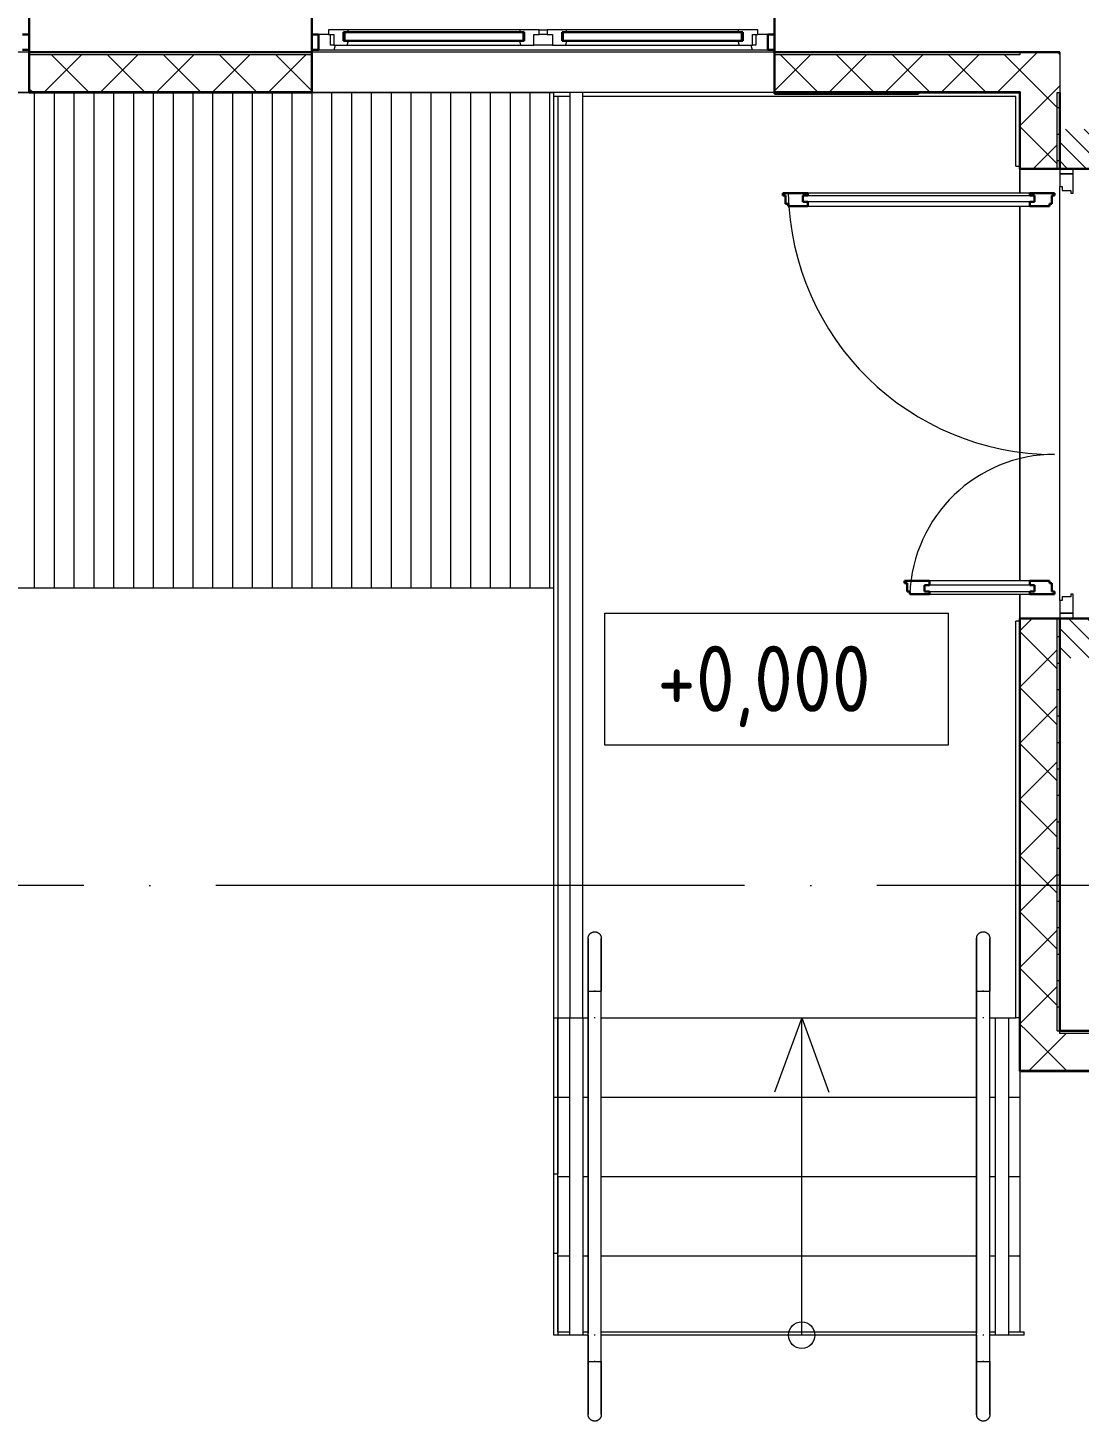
# Model space of a CAD drawing. Header units: millimetres. Extents: x -88595 to 880822, y -1054509 to -148035.
# Drawn here: x 172759 to 176736, y -252977 to -247709 of the extents above; entities that cross this region are included whole.
import ezdxf

# ---------------------------------------------------------------- set-up
doc = ezdxf.new("R2010")
doc.units = ezdxf.units.MM
doc.linetypes.add('ADSK_Линия сетки', pattern=[25, 20, -2.5, 0, -2.5])
doc.linetypes.add('ADSK_Штриховая_ш2 п1_5', pattern=[4.5, 3, -1.5])
for name, color, linetype, lineweight in [('_ Окна', 7, 'Continuous', 30), ('Аннотация', 7, 'Continuous', 20), ('Двери', 7, 'Continuous', 9), ('Крыша', 7, 'Continuous', 9), ('Крыша штриховка', 7, 'Continuous', 9), ('Лестницы', 7, 'Continuous', 9), ('Оборудование', 7, 'Continuous', 18), ('Ограждение', 7, 'Continuous', 9), ('Окна', 7, 'Continuous', 9), ('Оси', 7, 'Continuous', 9), ('Отметки', 7, 'Continuous', 9), ('Стены внутренние', 7, 'Continuous', 18), ('Стены наружные', 7, 'Continuous', 18), ('Стены штриховка', 7, 'Continuous', 9), ('Узлы', 7, 'Continuous', 18)]:
    doc.layers.add(name, color=color, linetype=linetype, lineweight=lineweight)
doc.layers.add('Двери открывание', color=7, linetype='Continuous', lineweight=9, true_color=0xc0c0c0)
doc.styles.add('GOST Common_3', font='GOST_Common.ttf', dxfattribs={"width": 0.9, "height": 2.5})

# ---------------------------------------------------------------- blocks, each defined once
blk = doc.blocks.new('1 этаж')
at = {"layer": 'Двери', "lineweight": 18, "true_color": 0xff0000}
h = blk.add_hatch(dxfattribs=at)
h.set_pattern_fill('FP_2', color=1, angle=90, style=0, pattern_type=2)
h.set_pattern_definition([(135, (213067.71, 679097.605), (-35.3553, -35.3553), [])])
h.paths.add_polyline_path([(213342.7, 678222.6), (213342.7, 678372.6), (212792.7, 678372.6), (212792.7, 678222.6), (212853.9, 678222.6)])
h.paths.add_polyline_path([(213342.7, 680072.6), (213342.7, 680222.6), (212792.7, 680222.6), (212792.7, 680072.6), (212853.9, 680072.6)])
at = {"layer": '_ Окна'}
for p, q in [((208892.7, 680580.6), (208867.7, 680580.6)), ((209987.7, 680580.6), (209962.7, 680580.6)), ((209987.7, 680522.6), (209987.7, 680580.6)), ((210085.7, 680588.6), (210082.7, 680588.6)), ((210082.7, 680588.6), (210082.7, 680556.6)), ((210762.7, 680588.6), (210085.7, 680588.6)), ((210085.7, 680588.6), (210085.7, 680556.6)), ((210085.7, 680556.6), (210085.7, 680588.6)), ((210762.7, 680556.6), (210762.7, 680588.6)), ((210762.7, 680588.6), (210762.7, 680556.6)), ((210765.7, 680588.6), (210762.7, 680588.6)), ((210765.7, 680556.6), (210765.7, 680588.6)), ((210912.7, 680588.6), (210909.7, 680588.6)), ((210909.7, 680588.6), (210909.7, 680556.6)), ((211589.7, 680588.6), (210912.7, 680588.6)), ((210912.7, 680588.6), (210912.7, 680556.6)), ((210912.7, 680556.6), (210912.7, 680588.6)), ((211589.7, 680556.6), (211589.7, 680588.6)), ((211589.7, 680588.6), (211589.7, 680556.6)), ((211592.7, 680588.6), (211589.7, 680588.6)), ((211592.7, 680556.6), (211592.7, 680588.6)), ((211712.7, 680580.6), (211687.7, 680580.6)), ((211687.7, 680580.6), (211687.7, 680522.6)), ((208867.7, 680522.6), (208892.7, 680522.6)), ((209962.7, 680522.6), (209987.7, 680522.6)), ((210082.7, 680556.6), (210085.7, 680556.6)), ((210085.7, 680556.6), (210762.7, 680556.6)), ((210762.7, 680556.6), (210765.7, 680556.6)), ((210909.7, 680556.6), (210912.7, 680556.6)), ((210912.7, 680556.6), (211589.7, 680556.6)), ((211589.7, 680556.6), (211592.7, 680556.6)), ((211687.7, 680522.6), (211712.7, 680522.6))]:
    blk.add_line(p, q, dxfattribs=at)
at = {"layer": '_ Окна', "lineweight": 18}
for p, q in [((210025.7, 680580.6), (209987.7, 680580.6)), ((209987.7, 680580.6), (209987.7, 680522.6)), ((210081.7, 680597.6), (210025.7, 680597.6)), ((210025.7, 680597.6), (210025.7, 680580.6)), ((210025.7, 680580.6), (210045.7, 680580.6)), ((210033.7, 680539.6), (210033.7, 680580.6)), ((210045.7, 680580.6), (210045.7, 680539.6)), ((210082.7, 680596.6), (210081.7, 680597.6)), ((210083.7, 680597.6), (210082.7, 680596.6)), ((210082.7, 680556.6), (210082.7, 680588.6)), ((210082.7, 680588.6), (210100.7, 680588.6)), ((210098.3, 680597.6), (210083.7, 680597.6)), ((210100.7, 680588.6), (210098.3, 680597.6)), ((210750.1, 680597.6), (210747.7, 680588.6)), ((210747.7, 680588.6), (210765.7, 680588.6)), ((210764.7, 680597.6), (210750.1, 680597.6)), ((210765.7, 680596.6), (210764.7, 680597.6)), ((210766.7, 680597.6), (210765.7, 680596.6)), ((210765.7, 680588.6), (210765.7, 680556.6)), ((210822.7, 680597.6), (210766.7, 680597.6)), ((210802.7, 680539.6), (210802.7, 680580.6)), ((210802.7, 680580.6), (210822.7, 680580.6)), ((210822.7, 680580.6), (210822.7, 680597.6)), ((210908.7, 680597.6), (210852.7, 680597.6)), ((210852.7, 680597.6), (210852.7, 680580.6)), ((210852.7, 680580.6), (210872.7, 680580.6)), ((210872.7, 680580.6), (210872.7, 680539.6)), ((210909.7, 680596.6), (210908.7, 680597.6)), ((210910.7, 680597.6), (210909.7, 680596.6)), ((210909.7, 680556.6), (210909.7, 680588.6)), ((210909.7, 680588.6), (210927.7, 680588.6)), ((210925.3, 680597.6), (210910.7, 680597.6)), ((210927.7, 680588.6), (210925.3, 680597.6)), ((211577.1, 680597.6), (211574.7, 680588.6)), ((211574.7, 680588.6), (211592.7, 680588.6)), ((211591.7, 680597.6), (211577.1, 680597.6)), ((211592.7, 680596.6), (211591.7, 680597.6)), ((211593.7, 680597.6), (211592.7, 680596.6)), ((211592.7, 680588.6), (211592.7, 680556.6)), ((211649.7, 680597.6), (211593.7, 680597.6)), ((211629.7, 680539.6), (211629.7, 680580.6)), ((211629.7, 680580.6), (211649.7, 680580.6)), ((211641.7, 680580.6), (211641.7, 680539.6)), ((211649.7, 680580.6), (211649.7, 680597.6)), ((211687.7, 680580.6), (211649.7, 680580.6)), ((211687.7, 680522.6), (211687.7, 680580.6)), ((209987.7, 680522.6), (210047.2, 680522.6)), ((210045.7, 680539.6), (210033.7, 680539.6)), ((210045.7, 680539.6), (210096.2, 680539.6)), ((210047.2, 680522.6), (210051.7, 680539.6)), ((210100.7, 680556.6), (210082.7, 680556.6)), ((210096.2, 680539.6), (210100.7, 680556.6)), ((210765.7, 680556.6), (210747.7, 680556.6)), ((210747.7, 680556.6), (210752.3, 680539.6)), ((210752.3, 680539.6), (210802.7, 680539.6)), ((210872.7, 680539.6), (210923.2, 680539.6)), ((210927.7, 680556.6), (210909.7, 680556.6)), ((210923.2, 680539.6), (210927.7, 680556.6)), ((211592.7, 680556.6), (211574.7, 680556.6)), ((211574.7, 680556.6), (211579.3, 680539.6)), ((211579.3, 680539.6), (211629.7, 680539.6)), ((211623.7, 680539.6), (211628.3, 680522.6)), ((211628.3, 680522.6), (211687.7, 680522.6)), ((211641.7, 680539.6), (211629.7, 680539.6))]:
    blk.add_line(p, q, dxfattribs=at)
at = {"layer": 'Аннотация', "lineweight": 20}
for p, q in [((211070.4, 677892.6), (211070.4, 678392.6)), ((211070.4, 678392.6), (212370.4, 678392.6)), ((212370.4, 678392.6), (212370.4, 677892.6)), ((212370.4, 677892.6), (211070.4, 677892.6)), ((211815.7, 676862.6), (211713.1, 676580.7)), ((211815.7, 676862.6), (211918.3, 676580.7))]:
    blk.add_line(p, q, dxfattribs=at)
blk.add_circle((211815.7, 675662.6), 50, dxfattribs=at)
at = {"layer": 'Двери', "linetype": 'ADSK_Штриховая_ш2 п1_5'}
for p, q in [((212792.7, 680222.6), (212792.7, 680072.6)), ((212792.7, 680072.6), (213342.7, 680072.6)), ((213342.7, 678372.6), (212792.7, 678372.6)), ((212792.7, 678372.6), (212792.7, 678222.6))]:
    blk.add_line(p, q, dxfattribs=at)
at = {"layer": 'Двери'}
for p, q in [((212842.7, 680072.6), (212792.7, 680072.6)), ((212792.7, 680072.6), (212792.7, 680052.6)), ((212792.7, 680052.6), (212842.7, 680052.6)), ((212842.7, 680052.6), (212792.7, 680052.6)), ((212792.7, 680052.6), (212792.7, 680005.6)), ((212842.7, 680052.6), (212842.7, 680072.6)), ((212842.7, 679980.6), (212842.7, 680052.6)), ((212792.7, 680005.6), (212801.7, 680005.6)), ((212801.7, 680005.6), (212801.7, 679990.6)), ((212801.7, 679990.6), (212833.7, 679990.6)), ((212833.7, 679990.6), (212833.7, 679980.6)), ((211820.7, 679971.6), (212696.7, 679971.6)), ((211820.7, 679947.6), (211820.7, 679971.6)), ((212696.7, 679947.6), (211820.7, 679947.6)), ((212678.7, 679980.6), (211838.7, 679980.6)), ((211838.7, 679930.6), (212678.7, 679930.6)), ((212696.7, 679971.6), (212696.7, 679947.6)), ((212833.7, 679980.6), (212842.7, 679980.6)), ((212678.7, 678514.6), (212298.7, 678514.6)), ((212696.7, 678497.6), (212280.7, 678497.6)), ((212280.7, 678497.6), (212280.7, 678473.6)), ((212280.7, 678473.6), (212696.7, 678473.6)), ((212298.7, 678464.6), (212678.7, 678464.6)), ((212696.7, 678473.6), (212696.7, 678497.6)), ((212833.7, 678454.6), (212801.7, 678454.6)), ((212801.7, 678454.6), (212801.7, 678439.6)), ((212842.7, 678464.6), (212833.7, 678464.6)), ((212833.7, 678464.6), (212833.7, 678454.6)), ((212842.7, 678392.6), (212842.7, 678464.6)), ((212792.7, 678439.6), (212792.7, 678392.6)), ((212801.7, 678439.6), (212792.7, 678439.6)), ((212842.7, 678392.6), (212792.7, 678392.6)), ((212792.7, 678392.6), (212792.7, 678372.6)), ((212792.7, 678392.6), (212842.7, 678392.6)), ((212792.7, 678372.6), (212842.7, 678372.6)), ((212842.7, 678372.6), (212842.7, 678392.6))]:
    blk.add_line(p, q, dxfattribs=at)
at = {"layer": 'Двери', "lineweight": 30}
for p, q in [((211838.7, 679980.6), (211744.7, 679980.6)), ((211744.7, 679980.6), (211744.7, 679971.6)), ((211744.7, 679971.6), (211754.7, 679971.6)), ((211754.7, 679971.6), (211754.7, 679939.6)), ((211754.7, 679939.6), (211764.7, 679939.6)), ((211764.7, 679939.6), (211764.7, 679930.6)), ((211764.7, 679930.6), (211838.7, 679930.6)), ((211820.7, 679971.6), (211838.7, 679971.6)), ((211820.7, 679947.6), (211820.7, 679971.6)), ((211838.7, 679947.6), (211820.7, 679947.6)), ((211838.7, 679971.6), (211838.7, 679980.6)), ((211838.7, 679930.6), (211838.7, 679947.6)), ((212772.7, 679980.6), (212678.7, 679980.6)), ((212678.7, 679971.6), (212678.7, 679980.6)), ((212696.7, 679971.6), (212678.7, 679971.6)), ((212678.7, 679947.6), (212696.7, 679947.6)), ((212678.7, 679930.6), (212678.7, 679947.6)), ((212678.7, 679930.6), (212752.7, 679930.6)), ((212696.7, 679947.6), (212696.7, 679971.6)), ((212752.7, 679930.6), (212752.7, 679939.6)), ((212752.7, 679939.6), (212762.7, 679939.6)), ((212762.7, 679939.6), (212762.7, 679971.6)), ((212762.7, 679971.6), (212772.7, 679971.6)), ((212772.7, 679971.6), (212772.7, 679980.6)), ((212298.7, 678514.6), (212204.7, 678514.6)), ((212204.7, 678514.6), (212204.7, 678505.6)), ((212298.7, 678514.6), (212298.7, 678497.6)), ((212752.7, 678514.6), (212678.7, 678514.6)), ((212678.7, 678514.6), (212678.7, 678497.6)), ((212752.7, 678505.6), (212752.7, 678514.6)), ((212204.7, 678505.6), (212214.7, 678505.6)), ((212214.7, 678505.6), (212214.7, 678473.6)), ((212214.7, 678473.6), (212224.7, 678473.6)), ((212224.7, 678473.6), (212224.7, 678464.6)), ((212224.7, 678464.6), (212298.7, 678464.6)), ((212298.7, 678497.6), (212280.7, 678497.6)), ((212280.7, 678497.6), (212280.7, 678473.6)), ((212280.7, 678473.6), (212298.7, 678473.6)), ((212298.7, 678473.6), (212298.7, 678464.6)), ((212678.7, 678497.6), (212696.7, 678497.6)), ((212678.7, 678473.6), (212678.7, 678464.6)), ((212696.7, 678473.6), (212678.7, 678473.6)), ((212678.7, 678464.6), (212772.7, 678464.6)), ((212696.7, 678497.6), (212696.7, 678473.6)), ((212762.7, 678505.6), (212752.7, 678505.6)), ((212762.7, 678473.6), (212762.7, 678505.6)), ((212772.7, 678473.6), (212762.7, 678473.6)), ((212772.7, 678464.6), (212772.7, 678473.6))]:
    blk.add_line(p, q, dxfattribs=at)
at = {"layer": 'Двери открывание'}
for centre, radius, start, end in [((212772.7, 680000.6), 1008, 181.1369, 270), ((212772.7, 678444.6), 548, 90, 177.9084)]:
    blk.add_arc(centre, radius, start, end, dxfattribs=at)
at = {"layer": 'Крыша'}
for p, q in [((207077.7, 680358.2), (210877.7, 680360.6)), ((210877.7, 678487.6), (210877.7, 680360.6)), ((207077.7, 678487.6), (210877.7, 678487.6))]:
    blk.add_line(p, q, dxfattribs=at)
at = {"layer": 'Крыша штриховка', "linetype": 'Continuous'}
for p, q in [((208913.5, 678487.6), (208913.5, 680359.3)), ((208988.5, 678487.6), (208988.5, 680359.4)), ((209063.5, 678487.6), (209063.5, 680359.4)), ((209138.5, 678487.6), (209138.5, 680359.5)), ((209213.5, 678487.6), (209213.5, 680359.5)), ((209288.5, 678487.6), (209288.5, 680359.6)), ((209363.5, 678487.6), (209363.5, 680359.6)), ((209438.5, 678487.6), (209438.5, 680359.7)), ((209513.5, 678487.6), (209513.5, 680359.7)), ((209588.5, 678487.6), (209588.5, 680359.8)), ((209663.5, 678487.6), (209663.5, 680359.8)), ((209738.5, 678487.6), (209738.5, 680359.8)), ((209813.5, 678487.6), (209813.5, 680359.9)), ((209888.5, 678487.6), (209888.5, 680359.9)), ((209963.5, 678487.6), (209963.5, 680360)), ((210038.5, 678487.6), (210038.5, 680360)), ((210113.5, 678487.6), (210113.5, 680360.1)), ((210188.5, 678487.6), (210188.5, 680360.1)), ((210263.5, 678487.6), (210263.5, 680360.2)), ((210338.5, 678487.6), (210338.5, 680360.2)), ((210413.5, 678487.6), (210413.5, 680360.3)), ((210488.5, 678487.6), (210488.5, 680360.3)), ((210563.5, 678487.6), (210563.5, 680360.4)), ((210638.5, 678487.6), (210638.5, 680360.4)), ((210713.5, 678487.6), (210713.5, 680360.5)), ((210788.5, 678487.6), (210788.5, 680360.5)), ((210863.5, 678487.6), (210863.5, 680360.6))]:
    blk.add_line(p, q, dxfattribs=at)
at = {"layer": 'Лестницы'}
for p, q in [((210892.7, 680345.6), (210892.7, 676862.6)), ((212642.7, 679980.6), (212642.7, 680072.6)), ((212642.7, 678514.6), (212642.7, 679930.6)), ((212642.7, 678372.6), (212642.7, 678464.6)), ((210892.7, 676862.6), (210937.7, 676862.6)), ((210892.7, 676562.6), (210892.7, 676862.6)), ((210892.7, 676862.6), (210937.7, 676862.6)), ((210988.2, 676862.6), (211007.7, 676862.6)), ((210988.2, 676862.6), (211007.7, 676862.6)), ((211057.7, 676862.6), (212477.7, 676862.6)), ((211057.7, 676862.6), (212477.7, 676862.6)), ((212527.7, 676862.6), (212547.7, 676862.6)), ((212527.7, 676862.6), (212547.7, 676862.6)), ((212597.7, 676862.6), (212625.7, 676862.6)), ((212597.7, 676862.6), (212625.7, 676862.6)), ((212642.7, 676562.6), (212642.7, 676660.6)), ((210892.7, 676262.6), (210892.7, 676562.6)), ((210892.7, 676562.6), (210937.7, 676562.6)), ((210892.7, 676562.6), (210937.7, 676562.6)), ((210987.7, 676562.6), (211007.7, 676562.6)), ((210987.7, 676562.6), (211007.7, 676562.6)), ((211057.7, 676562.6), (212477.7, 676562.6)), ((211057.7, 676562.6), (212477.7, 676562.6)), ((212527.7, 676562.6), (212547.7, 676562.6)), ((212527.7, 676562.6), (212547.7, 676562.6)), ((212597.7, 676562.6), (212642.7, 676562.6)), ((212597.7, 676562.6), (212642.7, 676562.6)), ((212642.7, 676262.6), (212642.7, 676562.6)), ((210892.7, 675962.6), (210892.7, 676262.6)), ((210892.7, 676262.6), (210937.7, 676262.6)), ((210892.7, 676262.6), (210937.7, 676262.6)), ((210987.7, 676262.6), (211007.7, 676262.6)), ((210987.7, 676262.6), (211007.7, 676262.6)), ((211057.7, 676262.6), (212477.7, 676262.6)), ((211057.7, 676262.6), (212477.7, 676262.6)), ((212527.7, 676262.6), (212547.7, 676262.6)), ((212527.7, 676262.6), (212547.7, 676262.6)), ((212597.7, 676262.6), (212642.7, 676262.6)), ((212597.7, 676262.6), (212642.7, 676262.6)), ((212642.7, 675962.6), (212642.7, 676262.6)), ((210892.7, 675675.6), (210892.7, 675962.6)), ((210892.7, 675962.6), (210937.7, 675962.6)), ((210892.7, 675962.6), (210937.7, 675962.6)), ((210987.7, 675962.6), (211007.7, 675962.6)), ((210987.7, 675962.6), (211007.7, 675962.6)), ((211057.7, 675962.6), (212477.7, 675962.6)), ((211057.7, 675962.6), (212477.7, 675962.6)), ((212527.7, 675962.6), (212547.7, 675962.6)), ((212527.7, 675962.6), (212547.7, 675962.6)), ((212597.7, 675962.6), (212642.7, 675962.6)), ((212597.7, 675962.6), (212642.7, 675962.6)), ((212642.7, 675675.6), (212642.7, 675962.6))]:
    blk.add_line(p, q, dxfattribs=at)
at = {"layer": 'Ограждение'}
for p, q in [((210938.2, 680360.6), (210938.2, 676862.6)), ((210988.2, 680360.6), (210938.2, 680360.6)), ((210988.2, 676862.6), (210988.2, 680360.6)), ((211007.7, 676962.6), (211007.7, 676868.5)), ((211007.7, 676962.6), (211057.7, 676962.6)), ((211007.7, 676862.6), (211007.7, 676962.6)), ((211035, 676962.6), (211030.4, 676962.6)), ((211030.4, 676962.6), (211032.7, 676962.6)), ((211032.7, 676962.6), (211035, 676962.6)), ((211057.7, 676868.5), (211057.7, 676962.6)), ((211057.7, 676862.6), (211057.7, 676962.6)), ((212477.7, 676962.6), (212477.7, 676868.5)), ((212477.7, 676962.6), (212527.7, 676962.6)), ((212477.7, 676862.6), (212477.7, 676962.6)), ((212505, 676962.6), (212500.4, 676962.6)), ((212500.4, 676962.6), (212502.7, 676962.6)), ((212502.7, 676962.6), (212505, 676962.6)), ((212527.7, 676868.5), (212527.7, 676962.6)), ((212527.7, 676862.6), (212527.7, 676962.6)), ((210937.7, 676862.6), (210987.7, 676862.6)), ((210937.7, 676862.6), (210937.7, 675662.6)), ((210960.9, 676862.6), (210965.5, 676862.6)), ((210987.4, 676862.6), (210988.2, 676862.6)), ((210987.7, 676862.6), (210987.7, 675662.6)), ((211007.7, 676868.5), (211007.7, 675668.5)), ((211007.7, 675662.6), (211007.7, 676862.6)), ((211057.7, 675668.5), (211057.7, 676868.5)), ((211057.7, 675662.6), (211057.7, 676862.6)), ((212477.7, 676868.5), (212477.7, 675668.5)), ((212477.7, 675662.6), (212477.7, 676862.6)), ((212527.7, 675668.5), (212527.7, 676868.5)), ((212527.7, 675662.6), (212527.7, 676862.6)), ((212547.7, 676862.6), (212597.7, 676862.6)), ((212547.7, 676862.6), (212547.7, 675662.6)), ((212597.7, 676862.6), (212597.7, 675662.6)), ((210987.7, 675662.6), (210937.7, 675662.6)), ((211007.7, 675663.2), (211007.7, 675562.6)), ((211007.7, 675562.6), (211007.7, 675662.6)), ((211057.7, 675562.6), (211057.7, 675663.2)), ((211057.7, 675562.6), (211057.7, 675662.6)), ((212477.7, 675663.2), (212477.7, 675562.6)), ((212477.7, 675562.6), (212477.7, 675662.6)), ((212527.7, 675562.6), (212527.7, 675663.2)), ((212527.7, 675562.6), (212527.7, 675662.6)), ((212597.7, 675662.6), (212547.7, 675662.6)), ((211007.7, 675562.6), (211057.7, 675562.6)), ((211030.4, 675562.6), (211035, 675562.6)), ((211032.7, 675562.6), (211030.4, 675562.6)), ((211035, 675562.6), (211032.7, 675562.6)), ((212477.7, 675562.6), (212527.7, 675562.6)), ((212500.4, 675562.6), (212505, 675562.6)), ((212502.7, 675562.6), (212500.4, 675562.6)), ((212505, 675562.6), (212502.7, 675562.6))]:
    blk.add_line(p, q, dxfattribs=at)
at = {"layer": 'Ограждение', "flags": 128}
for points in [[(211007.7, 677162.6), (211007.7, 677163.6), (211007.8, 677164.6), (211007.9, 677165.6), (211008, 677166.6), (211008.2, 677167.6), (211008.4, 677168.5), (211008.7, 677169.5), (211009, 677170.5), (211009.3, 677171.4), (211009.7, 677172.3), (211010.1, 677173.3), (211010.5, 677174.1), (211011, 677175), (211011.5, 677175.9), (211012.1, 677176.7), (211012.7, 677177.5), (211013.3, 677178.3), (211013.9, 677179.1), (211014.6, 677179.8), (211015.3, 677180.5), (211016, 677181.2), (211016.8, 677181.9), (211017.6, 677182.5), (211018.4, 677183.1), (211019.2, 677183.6), (211020.1, 677184.2), (211020.9, 677184.7), (211021.8, 677185.1), (211022.7, 677185.5), (211023.7, 677185.9), (211024.6, 677186.2), (211025.5, 677186.6), (211026.5, 677186.8), (211027.5, 677187.1), (211028.5, 677187.2), (211029.5, 677187.4), (211030.4, 677187.5), (211031.4, 677187.6), (211032.4, 677187.6), (211032.7, 677187.6)], [(211007.7, 676962.6), (211007.7, 676970.6), (211007.7, 676978.6), (211007.7, 676986.5), (211007.7, 676994.5), (211007.7, 677002.3), (211007.7, 677010.1), (211007.7, 677017.9), (211007.7, 677025.5), (211007.7, 677033.1), (211007.7, 677040.5), (211007.7, 677047.8), (211007.7, 677055), (211007.7, 677062), (211007.7, 677068.8), (211007.7, 677075.5), (211007.7, 677082), (211007.7, 677088.4), (211007.7, 677094.5), (211007.7, 677100.4), (211007.7, 677106.1), (211007.7, 677111.5), (211007.7, 677116.8), (211007.7, 677121.7), (211007.7, 677126.4), (211007.7, 677130.9), (211007.7, 677135.1), (211007.7, 677139), (211007.7, 677142.6), (211007.7, 677146), (211007.7, 677149), (211007.7, 677151.8), (211007.7, 677154.2), (211007.7, 677156.3), (211007.7, 677158.2), (211007.7, 677159.7), (211007.7, 677160.9), (211007.7, 677161.8), (211007.7, 677162.3), (211007.7, 677162.6), (211007.7, 677162.6)], [(211007.7, 677162.6), (211007.7, 677162.4), (211007.7, 677162), (211007.7, 677161.2), (211007.7, 677160.1), (211007.7, 677158.6), (211007.7, 677156.9), (211007.7, 677154.8), (211007.7, 677152.5), (211007.7, 677149.8), (211007.7, 677146.8), (211007.7, 677143.6), (211007.7, 677140), (211007.7, 677136.2), (211007.7, 677132.1), (211007.7, 677127.7), (211007.7, 677123), (211007.7, 677118.1), (211007.7, 677113), (211007.7, 677107.6), (211007.7, 677101.9), (211007.7, 677096.1), (211007.7, 677090), (211007.7, 677083.8), (211007.7, 677077.3), (211007.7, 677070.7), (211007.7, 677063.8), (211007.7, 677056.9), (211007.7, 677049.7), (211007.7, 677042.5), (211007.7, 677035.1), (211007.7, 677027.6), (211007.7, 677019.9), (211007.7, 677012.2), (211007.7, 677004.5), (211007.7, 676996.6), (211007.7, 676988.7), (211007.7, 676980.7), (211007.7, 676972.8), (211007.7, 676964.8), (211007.7, 676962.6)], [(211032.7, 677187.6), (211033.7, 677187.6), (211034.7, 677187.5), (211035.7, 677187.4), (211036.7, 677187.3), (211037.7, 677187.1), (211038.7, 677186.9), (211039.6, 677186.6), (211040.6, 677186.3), (211041.5, 677186), (211042.4, 677185.6), (211043.4, 677185.2), (211044.3, 677184.8), (211045.1, 677184.3), (211046, 677183.8), (211046.8, 677183.2), (211047.6, 677182.7), (211048.4, 677182), (211049.2, 677181.4), (211049.9, 677180.7), (211050.6, 677180), (211051.3, 677179.3), (211052, 677178.5), (211052.6, 677177.8), (211053.2, 677176.9), (211053.7, 677176.1), (211054.3, 677175.3), (211054.8, 677174.4), (211055.2, 677173.5), (211055.6, 677172.6), (211056, 677171.7), (211056.4, 677170.7), (211056.7, 677169.8), (211056.9, 677168.8), (211057.2, 677167.8), (211057.3, 677166.9), (211057.5, 677165.9), (211057.6, 677164.9), (211057.7, 677163.9), (211057.7, 677162.9), (211057.7, 677162.6)], [(211057.7, 676962.6), (211057.7, 676970.6), (211057.7, 676978.6), (211057.7, 676986.5), (211057.7, 676994.5), (211057.7, 677002.3), (211057.7, 677010.1), (211057.7, 677017.9), (211057.7, 677025.5), (211057.7, 677033.1), (211057.7, 677040.5), (211057.7, 677047.8), (211057.7, 677055), (211057.7, 677062), (211057.7, 677068.8), (211057.7, 677075.5), (211057.7, 677082), (211057.7, 677088.4), (211057.7, 677094.5), (211057.7, 677100.4), (211057.7, 677106.1), (211057.7, 677111.5), (211057.7, 677116.8), (211057.7, 677121.7), (211057.7, 677126.4), (211057.7, 677130.9), (211057.7, 677135.1), (211057.7, 677139), (211057.7, 677142.6), (211057.7, 677146), (211057.7, 677149), (211057.7, 677151.8), (211057.7, 677154.2), (211057.7, 677156.3), (211057.7, 677158.2), (211057.7, 677159.7), (211057.7, 677160.9), (211057.7, 677161.8), (211057.7, 677162.3), (211057.7, 677162.6), (211057.7, 677162.6)], [(211057.7, 677162.6), (211057.7, 677162.4), (211057.7, 677162), (211057.7, 677161.2), (211057.7, 677160.1), (211057.7, 677158.6), (211057.7, 677156.9), (211057.7, 677154.8), (211057.7, 677152.5), (211057.7, 677149.8), (211057.7, 677146.8), (211057.7, 677143.6), (211057.7, 677140), (211057.7, 677136.2), (211057.7, 677132.1), (211057.7, 677127.7), (211057.7, 677123), (211057.7, 677118.1), (211057.7, 677113), (211057.7, 677107.6), (211057.7, 677101.9), (211057.7, 677096.1), (211057.7, 677090), (211057.7, 677083.8), (211057.7, 677077.3), (211057.7, 677070.7), (211057.7, 677063.8), (211057.7, 677056.9), (211057.7, 677049.7), (211057.7, 677042.5), (211057.7, 677035.1), (211057.7, 677027.6), (211057.7, 677019.9), (211057.7, 677012.2), (211057.7, 677004.5), (211057.7, 676996.6), (211057.7, 676988.7), (211057.7, 676980.7), (211057.7, 676972.8), (211057.7, 676964.8), (211057.7, 676962.6)], [(212477.7, 677162.6), (212477.7, 677163.6), (212477.8, 677164.6), (212477.9, 677165.6), (212478, 677166.6), (212478.2, 677167.6), (212478.4, 677168.5), (212478.7, 677169.5), (212479, 677170.5), (212479.3, 677171.4), (212479.7, 677172.3), (212480.1, 677173.3), (212480.5, 677174.1), (212481, 677175), (212481.5, 677175.9), (212482.1, 677176.7), (212482.7, 677177.5), (212483.3, 677178.3), (212483.9, 677179.1), (212484.6, 677179.8), (212485.3, 677180.5), (212486, 677181.2), (212486.8, 677181.9), (212487.6, 677182.5), (212488.4, 677183.1), (212489.2, 677183.6), (212490.1, 677184.2), (212490.9, 677184.7), (212491.8, 677185.1), (212492.7, 677185.5), (212493.7, 677185.9), (212494.6, 677186.2), (212495.5, 677186.6), (212496.5, 677186.8), (212497.5, 677187.1), (212498.5, 677187.2), (212499.5, 677187.4), (212500.4, 677187.5), (212501.4, 677187.6), (212502.4, 677187.6), (212502.7, 677187.6)], [(212477.7, 676962.6), (212477.7, 676970.6), (212477.7, 676978.6), (212477.7, 676986.5), (212477.7, 676994.5), (212477.7, 677002.3), (212477.7, 677010.1), (212477.7, 677017.9), (212477.7, 677025.5), (212477.7, 677033.1), (212477.7, 677040.5), (212477.7, 677047.8), (212477.7, 677055), (212477.7, 677062), (212477.7, 677068.8), (212477.7, 677075.5), (212477.7, 677082), (212477.7, 677088.4), (212477.7, 677094.5), (212477.7, 677100.4), (212477.7, 677106.1), (212477.7, 677111.5), (212477.7, 677116.8), (212477.7, 677121.7), (212477.7, 677126.4), (212477.7, 677130.9), (212477.7, 677135.1), (212477.7, 677139), (212477.7, 677142.6), (212477.7, 677146), (212477.7, 677149), (212477.7, 677151.8), (212477.7, 677154.2), (212477.7, 677156.3), (212477.7, 677158.2), (212477.7, 677159.7), (212477.7, 677160.9), (212477.7, 677161.8), (212477.7, 677162.3), (212477.7, 677162.6), (212477.7, 677162.6)], [(212477.7, 677162.6), (212477.7, 677162.4), (212477.7, 677162), (212477.7, 677161.2), (212477.7, 677160.1), (212477.7, 677158.6), (212477.7, 677156.9), (212477.7, 677154.8), (212477.7, 677152.5), (212477.7, 677149.8), (212477.7, 677146.8), (212477.7, 677143.6), (212477.7, 677140), (212477.7, 677136.2), (212477.7, 677132.1), (212477.7, 677127.7), (212477.7, 677123), (212477.7, 677118.1), (212477.7, 677113), (212477.7, 677107.6), (212477.7, 677101.9), (212477.7, 677096.1), (212477.7, 677090), (212477.7, 677083.8), (212477.7, 677077.3), (212477.7, 677070.7), (212477.7, 677063.8), (212477.7, 677056.9), (212477.7, 677049.7), (212477.7, 677042.5), (212477.7, 677035.1), (212477.7, 677027.6), (212477.7, 677019.9), (212477.7, 677012.2), (212477.7, 677004.5), (212477.7, 676996.6), (212477.7, 676988.7), (212477.7, 676980.7), (212477.7, 676972.8), (212477.7, 676964.8), (212477.7, 676962.6)], [(212502.7, 677187.6), (212503.7, 677187.6), (212504.7, 677187.5), (212505.7, 677187.4), (212506.7, 677187.3), (212507.7, 677187.1), (212508.7, 677186.9), (212509.6, 677186.6), (212510.6, 677186.3), (212511.5, 677186), (212512.4, 677185.6), (212513.4, 677185.2), (212514.3, 677184.8), (212515.1, 677184.3), (212516, 677183.8), (212516.8, 677183.2), (212517.6, 677182.7), (212518.4, 677182), (212519.2, 677181.4), (212519.9, 677180.7), (212520.6, 677180), (212521.3, 677179.3), (212522, 677178.5), (212522.6, 677177.8), (212523.2, 677176.9), (212523.7, 677176.1), (212524.3, 677175.3), (212524.8, 677174.4), (212525.2, 677173.5), (212525.6, 677172.6), (212526, 677171.7), (212526.4, 677170.7), (212526.7, 677169.8), (212526.9, 677168.8), (212527.2, 677167.8), (212527.3, 677166.9), (212527.5, 677165.9), (212527.6, 677164.9), (212527.7, 677163.9), (212527.7, 677162.9), (212527.7, 677162.6)], [(212527.7, 676962.6), (212527.7, 676970.6), (212527.7, 676978.6), (212527.7, 676986.5), (212527.7, 676994.5), (212527.7, 677002.3), (212527.7, 677010.1), (212527.7, 677017.9), (212527.7, 677025.5), (212527.7, 677033.1), (212527.7, 677040.5), (212527.7, 677047.8), (212527.7, 677055), (212527.7, 677062), (212527.7, 677068.8), (212527.7, 677075.5), (212527.7, 677082), (212527.7, 677088.4), (212527.7, 677094.5), (212527.7, 677100.4), (212527.7, 677106.1), (212527.7, 677111.5), (212527.7, 677116.8), (212527.7, 677121.7), (212527.7, 677126.4), (212527.7, 677130.9), (212527.7, 677135.1), (212527.7, 677139), (212527.7, 677142.6), (212527.7, 677146), (212527.7, 677149), (212527.7, 677151.8), (212527.7, 677154.2), (212527.7, 677156.3), (212527.7, 677158.2), (212527.7, 677159.7), (212527.7, 677160.9), (212527.7, 677161.8), (212527.7, 677162.3), (212527.7, 677162.6), (212527.7, 677162.6)], [(212527.7, 677162.6), (212527.7, 677162.4), (212527.7, 677162), (212527.7, 677161.2), (212527.7, 677160.1), (212527.7, 677158.6), (212527.7, 677156.9), (212527.7, 677154.8), (212527.7, 677152.5), (212527.7, 677149.8), (212527.7, 677146.8), (212527.7, 677143.6), (212527.7, 677140), (212527.7, 677136.2), (212527.7, 677132.1), (212527.7, 677127.7), (212527.7, 677123), (212527.7, 677118.1), (212527.7, 677113), (212527.7, 677107.6), (212527.7, 677101.9), (212527.7, 677096.1), (212527.7, 677090), (212527.7, 677083.8), (212527.7, 677077.3), (212527.7, 677070.7), (212527.7, 677063.8), (212527.7, 677056.9), (212527.7, 677049.7), (212527.7, 677042.5), (212527.7, 677035.1), (212527.7, 677027.6), (212527.7, 677019.9), (212527.7, 677012.2), (212527.7, 677004.5), (212527.7, 676996.6), (212527.7, 676988.7), (212527.7, 676980.7), (212527.7, 676972.8), (212527.7, 676964.8), (212527.7, 676962.6)], [(211007.7, 675562.6), (211007.7, 675554.6), (211007.7, 675546.6), (211007.7, 675538.7), (211007.7, 675530.7), (211007.7, 675522.9), (211007.7, 675515.1), (211007.7, 675507.3), (211007.7, 675499.7), (211007.7, 675492.1), (211007.7, 675484.7), (211007.7, 675477.4), (211007.7, 675470.2), (211007.7, 675463.2), (211007.7, 675456.4), (211007.7, 675449.7), (211007.7, 675443.2), (211007.7, 675436.8), (211007.7, 675430.7), (211007.7, 675424.8), (211007.7, 675419.1), (211007.7, 675413.7), (211007.7, 675408.5), (211007.7, 675403.5), (211007.7, 675398.8), (211007.7, 675394.3), (211007.7, 675390.1), (211007.7, 675386.2), (211007.7, 675382.6), (211007.7, 675379.2), (211007.7, 675376.2), (211007.7, 675373.4), (211007.7, 675371), (211007.7, 675368.9), (211007.7, 675367), (211007.7, 675365.5), (211007.7, 675364.3), (211007.7, 675363.4), (211007.7, 675362.9), (211007.7, 675362.6), (211007.7, 675362.6)], [(211007.7, 675362.6), (211007.7, 675362.8), (211007.7, 675363.2), (211007.7, 675364), (211007.7, 675365.2), (211007.7, 675366.6), (211007.7, 675368.3), (211007.7, 675370.4), (211007.7, 675372.8), (211007.7, 675375.4), (211007.7, 675378.4), (211007.7, 675381.7), (211007.7, 675385.2), (211007.7, 675389), (211007.7, 675393.2), (211007.7, 675397.5), (211007.7, 675402.2), (211007.7, 675407.1), (211007.7, 675412.2), (211007.7, 675417.6), (211007.7, 675423.3), (211007.7, 675429.1), (211007.7, 675435.2), (211007.7, 675441.4), (211007.7, 675447.9), (211007.7, 675454.5), (211007.7, 675461.4), (211007.7, 675468.3), (211007.7, 675475.5), (211007.7, 675482.7), (211007.7, 675490.1), (211007.7, 675497.6), (211007.7, 675505.3), (211007.7, 675513), (211007.7, 675520.8), (211007.7, 675528.6), (211007.7, 675536.5), (211007.7, 675544.5), (211007.7, 675552.4), (211007.7, 675560.4), (211007.7, 675562.6)], [(211057.7, 675562.6), (211057.7, 675554.6), (211057.7, 675546.6), (211057.7, 675538.7), (211057.7, 675530.7), (211057.7, 675522.9), (211057.7, 675515.1), (211057.7, 675507.3), (211057.7, 675499.7), (211057.7, 675492.1), (211057.7, 675484.7), (211057.7, 675477.4), (211057.7, 675470.2), (211057.7, 675463.2), (211057.7, 675456.4), (211057.7, 675449.7), (211057.7, 675443.2), (211057.7, 675436.8), (211057.7, 675430.7), (211057.7, 675424.8), (211057.7, 675419.1), (211057.7, 675413.7), (211057.7, 675408.5), (211057.7, 675403.5), (211057.7, 675398.8), (211057.7, 675394.3), (211057.7, 675390.1), (211057.7, 675386.2), (211057.7, 675382.6), (211057.7, 675379.2), (211057.7, 675376.2), (211057.7, 675373.4), (211057.7, 675371), (211057.7, 675368.9), (211057.7, 675367), (211057.7, 675365.5), (211057.7, 675364.3), (211057.7, 675363.4), (211057.7, 675362.9), (211057.7, 675362.6), (211057.7, 675362.6)], [(211057.7, 675362.6), (211057.7, 675362.8), (211057.7, 675363.2), (211057.7, 675364), (211057.7, 675365.2), (211057.7, 675366.6), (211057.7, 675368.3), (211057.7, 675370.4), (211057.7, 675372.8), (211057.7, 675375.4), (211057.7, 675378.4), (211057.7, 675381.7), (211057.7, 675385.2), (211057.7, 675389), (211057.7, 675393.2), (211057.7, 675397.5), (211057.7, 675402.2), (211057.7, 675407.1), (211057.7, 675412.2), (211057.7, 675417.6), (211057.7, 675423.3), (211057.7, 675429.1), (211057.7, 675435.2), (211057.7, 675441.4), (211057.7, 675447.9), (211057.7, 675454.5), (211057.7, 675461.4), (211057.7, 675468.3), (211057.7, 675475.5), (211057.7, 675482.7), (211057.7, 675490.1), (211057.7, 675497.6), (211057.7, 675505.3), (211057.7, 675513), (211057.7, 675520.8), (211057.7, 675528.6), (211057.7, 675536.5), (211057.7, 675544.5), (211057.7, 675552.4), (211057.7, 675560.4), (211057.7, 675562.6)], [(212477.7, 675562.6), (212477.7, 675554.6), (212477.7, 675546.6), (212477.7, 675538.7), (212477.7, 675530.7), (212477.7, 675522.9), (212477.7, 675515.1), (212477.7, 675507.3), (212477.7, 675499.7), (212477.7, 675492.1), (212477.7, 675484.7), (212477.7, 675477.4), (212477.7, 675470.2), (212477.7, 675463.2), (212477.7, 675456.4), (212477.7, 675449.7), (212477.7, 675443.2), (212477.7, 675436.8), (212477.7, 675430.7), (212477.7, 675424.8), (212477.7, 675419.1), (212477.7, 675413.7), (212477.7, 675408.5), (212477.7, 675403.5), (212477.7, 675398.8), (212477.7, 675394.3), (212477.7, 675390.1), (212477.7, 675386.2), (212477.7, 675382.6), (212477.7, 675379.2), (212477.7, 675376.2), (212477.7, 675373.4), (212477.7, 675371), (212477.7, 675368.9), (212477.7, 675367), (212477.7, 675365.5), (212477.7, 675364.3), (212477.7, 675363.4), (212477.7, 675362.9), (212477.7, 675362.6), (212477.7, 675362.6)], [(212477.7, 675362.6), (212477.7, 675362.8), (212477.7, 675363.2), (212477.7, 675364), (212477.7, 675365.2), (212477.7, 675366.6), (212477.7, 675368.3), (212477.7, 675370.4), (212477.7, 675372.8), (212477.7, 675375.4), (212477.7, 675378.4), (212477.7, 675381.7), (212477.7, 675385.2), (212477.7, 675389), (212477.7, 675393.2), (212477.7, 675397.5), (212477.7, 675402.2), (212477.7, 675407.1), (212477.7, 675412.2), (212477.7, 675417.6), (212477.7, 675423.3), (212477.7, 675429.1), (212477.7, 675435.2), (212477.7, 675441.4), (212477.7, 675447.9), (212477.7, 675454.5), (212477.7, 675461.4), (212477.7, 675468.3), (212477.7, 675475.5), (212477.7, 675482.7), (212477.7, 675490.1), (212477.7, 675497.6), (212477.7, 675505.3), (212477.7, 675513), (212477.7, 675520.8), (212477.7, 675528.6), (212477.7, 675536.5), (212477.7, 675544.5), (212477.7, 675552.4), (212477.7, 675560.4), (212477.7, 675562.6)], [(212527.7, 675562.6), (212527.7, 675554.6), (212527.7, 675546.6), (212527.7, 675538.7), (212527.7, 675530.7), (212527.7, 675522.9), (212527.7, 675515.1), (212527.7, 675507.3), (212527.7, 675499.7), (212527.7, 675492.1), (212527.7, 675484.7), (212527.7, 675477.4), (212527.7, 675470.2), (212527.7, 675463.2), (212527.7, 675456.4), (212527.7, 675449.7), (212527.7, 675443.2), (212527.7, 675436.8), (212527.7, 675430.7), (212527.7, 675424.8), (212527.7, 675419.1), (212527.7, 675413.7), (212527.7, 675408.5), (212527.7, 675403.5), (212527.7, 675398.8), (212527.7, 675394.3), (212527.7, 675390.1), (212527.7, 675386.2), (212527.7, 675382.6), (212527.7, 675379.2), (212527.7, 675376.2), (212527.7, 675373.4), (212527.7, 675371), (212527.7, 675368.9), (212527.7, 675367), (212527.7, 675365.5), (212527.7, 675364.3), (212527.7, 675363.4), (212527.7, 675362.9), (212527.7, 675362.6), (212527.7, 675362.6)], [(212527.7, 675362.6), (212527.7, 675362.8), (212527.7, 675363.2), (212527.7, 675364), (212527.7, 675365.2), (212527.7, 675366.6), (212527.7, 675368.3), (212527.7, 675370.4), (212527.7, 675372.8), (212527.7, 675375.4), (212527.7, 675378.4), (212527.7, 675381.7), (212527.7, 675385.2), (212527.7, 675389), (212527.7, 675393.2), (212527.7, 675397.5), (212527.7, 675402.2), (212527.7, 675407.1), (212527.7, 675412.2), (212527.7, 675417.6), (212527.7, 675423.3), (212527.7, 675429.1), (212527.7, 675435.2), (212527.7, 675441.4), (212527.7, 675447.9), (212527.7, 675454.5), (212527.7, 675461.4), (212527.7, 675468.3), (212527.7, 675475.5), (212527.7, 675482.7), (212527.7, 675490.1), (212527.7, 675497.6), (212527.7, 675505.3), (212527.7, 675513), (212527.7, 675520.8), (212527.7, 675528.6), (212527.7, 675536.5), (212527.7, 675544.5), (212527.7, 675552.4), (212527.7, 675560.4), (212527.7, 675562.6)], [(211032.7, 675337.6), (211031.7, 675337.6), (211030.7, 675337.7), (211029.7, 675337.8), (211028.7, 675337.9), (211027.7, 675338.1), (211026.8, 675338.3), (211025.8, 675338.6), (211024.8, 675338.9), (211023.9, 675339.2), (211023, 675339.6), (211022.1, 675340), (211021.2, 675340.4), (211020.3, 675340.9), (211019.4, 675341.4), (211018.6, 675342), (211017.8, 675342.6), (211017, 675343.2), (211016.2, 675343.8), (211015.5, 675344.5), (211014.8, 675345.2), (211014.1, 675345.9), (211013.4, 675346.7), (211012.8, 675347.5), (211012.2, 675348.3), (211011.7, 675349.1), (211011.2, 675349.9), (211010.7, 675350.8), (211010.2, 675351.7), (211009.8, 675352.6), (211009.4, 675353.5), (211009.1, 675354.5), (211008.8, 675355.4), (211008.5, 675356.4), (211008.3, 675357.4), (211008.1, 675358.4), (211007.9, 675359.3), (211007.8, 675360.3), (211007.7, 675361.3), (211007.7, 675362.3), (211007.7, 675362.6)], [(211057.7, 675362.6), (211057.7, 675361.6), (211057.6, 675360.6), (211057.5, 675359.6), (211057.4, 675358.6), (211057.2, 675357.6), (211057, 675356.7), (211056.7, 675355.7), (211056.4, 675354.7), (211056.1, 675353.8), (211055.7, 675352.9), (211055.3, 675352), (211054.9, 675351.1), (211054.4, 675350.2), (211053.9, 675349.3), (211053.3, 675348.5), (211052.8, 675347.7), (211052.2, 675346.9), (211051.5, 675346.1), (211050.8, 675345.4), (211050.1, 675344.7), (211049.4, 675344), (211048.6, 675343.3), (211047.9, 675342.7), (211047, 675342.1), (211046.2, 675341.6), (211045.4, 675341), (211044.5, 675340.6), (211043.6, 675340.1), (211042.7, 675339.7), (211041.8, 675339.3), (211040.8, 675339), (211039.9, 675338.7), (211038.9, 675338.4), (211037.9, 675338.2), (211037, 675338), (211036, 675337.8), (211035, 675337.7), (211034, 675337.6), (211033, 675337.6), (211032.7, 675337.6)], [(212502.7, 675337.6), (212501.7, 675337.6), (212500.7, 675337.7), (212499.7, 675337.8), (212498.7, 675337.9), (212497.7, 675338.1), (212496.8, 675338.3), (212495.8, 675338.6), (212494.8, 675338.9), (212493.9, 675339.2), (212493, 675339.6), (212492.1, 675340), (212491.2, 675340.4), (212490.3, 675340.9), (212489.4, 675341.4), (212488.6, 675342), (212487.8, 675342.6), (212487, 675343.2), (212486.2, 675343.8), (212485.5, 675344.5), (212484.8, 675345.2), (212484.1, 675345.9), (212483.4, 675346.7), (212482.8, 675347.5), (212482.2, 675348.3), (212481.7, 675349.1), (212481.2, 675349.9), (212480.7, 675350.8), (212480.2, 675351.7), (212479.8, 675352.6), (212479.4, 675353.5), (212479.1, 675354.5), (212478.8, 675355.4), (212478.5, 675356.4), (212478.3, 675357.4), (212478.1, 675358.4), (212477.9, 675359.3), (212477.8, 675360.3), (212477.7, 675361.3), (212477.7, 675362.3), (212477.7, 675362.6)], [(212527.7, 675362.6), (212527.7, 675361.6), (212527.6, 675360.6), (212527.5, 675359.6), (212527.4, 675358.6), (212527.2, 675357.6), (212527, 675356.7), (212526.7, 675355.7), (212526.4, 675354.7), (212526.1, 675353.8), (212525.7, 675352.9), (212525.3, 675352), (212524.9, 675351.1), (212524.4, 675350.2), (212523.9, 675349.3), (212523.3, 675348.5), (212522.8, 675347.7), (212522.2, 675346.9), (212521.5, 675346.1), (212520.8, 675345.4), (212520.1, 675344.7), (212519.4, 675344), (212518.6, 675343.3), (212517.9, 675342.7), (212517, 675342.1), (212516.2, 675341.6), (212515.4, 675341), (212514.5, 675340.6), (212513.6, 675340.1), (212512.7, 675339.7), (212511.8, 675339.3), (212510.8, 675339), (212509.9, 675338.7), (212508.9, 675338.4), (212507.9, 675338.2), (212507, 675338), (212506, 675337.8), (212505, 675337.7), (212504, 675337.6), (212503, 675337.6), (212502.7, 675337.6)]]:
    blk.add_lwpolyline(points, dxfattribs=at)
at = {"layer": 'Ограждение'}
for points in [[(211034.8, 676862.6), (211034.1, 676862.6), (211032.7, 676862.6), (211031.3, 676862.6), (211030.6, 676862.6)], [(212504.8, 676862.6), (212504.1, 676862.6), (212502.7, 676862.6), (212501.3, 676862.6), (212500.6, 676862.6)], [(211034.8, 675662.6), (211034.1, 675662.6), (211032.7, 675662.6), (211031.3, 675662.6), (211030.6, 675662.6)], [(212504.8, 675662.6), (212504.1, 675662.6), (212502.7, 675662.6), (212501.3, 675662.6), (212500.6, 675662.6)]]:
    blk.add_open_spline(points, degree=3, dxfattribs=at)
at = {"layer": 'Окна'}
for p, q in [((210083.7, 680597.6), (210081.7, 680597.6)), ((210750.1, 680597.6), (210098.3, 680597.6)), ((210766.7, 680597.6), (210764.7, 680597.6)), ((210822.7, 680597.6), (210852.7, 680597.6)), ((210852.7, 680580.6), (210822.7, 680580.6)), ((210910.7, 680597.6), (210908.7, 680597.6)), ((211577.1, 680597.6), (210925.3, 680597.6)), ((211593.7, 680597.6), (211591.7, 680597.6)), ((210047.2, 680522.6), (211628.3, 680522.6)), ((210096.2, 680539.6), (210752.3, 680539.6)), ((210872.7, 680539.6), (210802.7, 680539.6)), ((210923.2, 680539.6), (211579.3, 680539.6))]:
    blk.add_line(p, q, dxfattribs=at)
at = {"layer": 'Оси', "linetype": 'ADSK_Линия сетки', "ltscale": 100}
blk.add_line((221600.2, 677362.6), (175520.4, 677362.6), dxfattribs=at)
at = {"layer": 'Стены внутренние', "lineweight": 30}
for p, q in [((208892.7, 681062.6), (208892.7, 680512.6)), ((209962.7, 680512.6), (209962.7, 681062.6)), ((211712.7, 681062.6), (211712.7, 680512.6)), ((208892.7, 680512.6), (209962.7, 680512.6)), ((212792.7, 680512.6), (212640.7, 680512.6)), ((208892.7, 680502.6), (208892.7, 680360.6)), ((209962.7, 680360.6), (209962.7, 680502.6)), ((211712.7, 680502.6), (211712.7, 680360.6)), ((208892.7, 680360.6), (209962.7, 680360.6)), ((211712.7, 680360.6), (212640.7, 680360.6)), ((212640.7, 680360.6), (212640.7, 680072.6)), ((212792.7, 680360.6), (212792.7, 680072.6)), ((212640.7, 680072.6), (212782.7, 680072.6)), ((212792.7, 680072.6), (213342.7, 680072.6)), ((212640.7, 678372.6), (212640.7, 676660.6)), ((212782.7, 678372.6), (212640.7, 678372.6)), ((213342.7, 678372.6), (212792.7, 678372.6)), ((212792.7, 678372.6), (212792.7, 676812.6)), ((212792.7, 676812.6), (214540.7, 676812.6)), ((212640.7, 676660.6), (214540.7, 676660.6))]:
    blk.add_line(p, q, dxfattribs=at)
at = {"layer": 'Стены внутренние'}
for p, q in [((208892.7, 680512.6), (207142.7, 680512.6)), ((211712.7, 680512.6), (209962.7, 680512.6)), ((212792.7, 680512.6), (212792.7, 680360.6)), ((208892.7, 680360.6), (207142.7, 680360.6)), ((210938.2, 680360.6), (209962.7, 680360.6)), ((211712.7, 680360.6), (210988.2, 680360.6)), ((212640.7, 679980.6), (212640.7, 680072.6)), ((212792.7, 678439.6), (212792.7, 680005.6)), ((212640.7, 678514.6), (212640.7, 679930.6)), ((212640.7, 678372.6), (212640.7, 678464.6))]:
    blk.add_line(p, q, dxfattribs=at)
at = {"layer": 'Стены внутренние', "linetype": 'Continuous', "lineweight": 9}
for p, q in [((212642.7, 680447.6), (212707.7, 680512.6)), ((212792.7, 680505.6), (212785.7, 680512.6)), ((208951.5, 680362.6), (209091.5, 680502.6)), ((209117.3, 680362.6), (208977.3, 680502.6)), ((209163.6, 680362.6), (209303.6, 680502.6)), ((209329.4, 680362.6), (209189.4, 680502.6)), ((209375.8, 680362.6), (209515.8, 680502.6)), ((209541.6, 680362.6), (209401.6, 680502.6)), ((209587.9, 680362.6), (209727.9, 680502.6)), ((209753.7, 680362.6), (209613.7, 680502.6)), ((209800, 680362.6), (209940, 680502.6)), ((209960.7, 680367.7), (209825.8, 680502.6)), ((211714.7, 680368.1), (211849.2, 680502.6)), ((211875, 680362.6), (211735, 680502.6)), ((211921.3, 680362.6), (212061.3, 680502.6)), ((212087.2, 680362.6), (211947.2, 680502.6)), ((212133.5, 680362.6), (212273.5, 680502.6)), ((212299.3, 680362.6), (212159.3, 680502.6)), ((212345.6, 680362.6), (212485.6, 680502.6)), ((212511.4, 680362.6), (212371.4, 680502.6)), ((212642.7, 680443.4), (212583.5, 680502.6)), ((209962.7, 680414.5), (209960.7, 680417.9)), ((212557.7, 680362.6), (212642.7, 680447.6)), ((212782.7, 680303.4), (212642.7, 680443.4)), ((208905.2, 680362.6), (208894.7, 680373.1)), ((209667.3, 680362.6), (209666.2, 680360.6)), ((211870.9, 680360.6), (211869.7, 680362.6)), ((212483, 680362.6), (212481.8, 680360.6)), ((212642.7, 680235.4), (212792.7, 680385.4)), ((212782.7, 680091.3), (212642.7, 680231.3)), ((212694, 680074.6), (212782.7, 680163.3)), ((212642.7, 678326.3), (212687.1, 678370.6)), ((212782.7, 678182.1), (212642.7, 678322.1)), ((212642.7, 678114.1), (212782.7, 678254.1)), ((212782.7, 677970), (212642.7, 678110)), ((212642.7, 677902), (212782.7, 678042)), ((212782.7, 677757.9), (212642.7, 677897.9)), ((212642.7, 677689.9), (212782.7, 677829.9)), ((212782.7, 677545.7), (212642.7, 677685.7)), ((212642.7, 677477.7), (212782.7, 677617.7)), ((212782.7, 677333.6), (212642.7, 677473.6)), ((212642.7, 677265.6), (212782.7, 677405.6)), ((212782.7, 677121.5), (212642.7, 677261.5)), ((212642.7, 677053.5), (212782.7, 677193.5)), ((212782.7, 676909.3), (212642.7, 677049.3)), ((212642.7, 676981.7), (212640.7, 676978.2)), ((212642.7, 676841.3), (212782.7, 676981.3)), ((212667.3, 676812.6), (212642.7, 676837.2)), ((212817.3, 676662.6), (212667.3, 676812.6)), ((212676.1, 676662.6), (212816.1, 676802.6))]:
    blk.add_line(p, q, dxfattribs=at)
at = {"layer": 'Стены наружные', "lineweight": 30}
for p, q in [((208892.7, 680512.6), (208892.7, 680502.6)), ((209962.7, 680502.6), (209962.7, 680512.6)), ((212640.7, 680512.6), (211712.7, 680512.6)), ((211712.7, 680512.6), (211712.7, 680502.6)), ((212257.7, 680360.6), (211712.7, 680360.6)), ((211712.7, 680360.6), (211712.7, 680355.6)), ((211712.7, 680355.6), (212257.7, 680355.6)), ((212257.7, 680355.6), (212257.7, 680360.6)), ((212782.7, 680072.6), (212792.7, 680072.6)), ((212792.7, 678372.6), (212782.7, 678372.6))]:
    blk.add_line(p, q, dxfattribs=at)
at = {"layer": 'Стены наружные', "linetype": 'Continuous', "lineweight": 9}
for p, q in [((211873.8, 680355.6), (211870.9, 680360.6)), ((212792.7, 680302.3), (212782.7, 680302.3)), ((212792.7, 680202.3), (212782.7, 680202.3)), ((212792.7, 680102.3), (212782.7, 680102.3)), ((212792.7, 678302.3), (212782.7, 678302.3)), ((212792.7, 678202.3), (212782.7, 678202.3)), ((212792.7, 678102.3), (212782.7, 678102.3)), ((212792.7, 678002.3), (212782.7, 678002.3)), ((212792.7, 677902.3), (212782.7, 677902.3)), ((212792.7, 677802.3), (212782.7, 677802.3)), ((212792.7, 677702.3), (212782.7, 677702.3)), ((212792.7, 677602.3), (212782.7, 677602.3)), ((212792.7, 677502.3), (212782.7, 677502.3)), ((212792.7, 677402.3), (212782.7, 677402.3)), ((212792.7, 677302.3), (212782.7, 677302.3)), ((212792.7, 677202.3), (212782.7, 677202.3)), ((212792.7, 677102.3), (212782.7, 677102.3)), ((212792.7, 677002.3), (212782.7, 677002.3)), ((212792.7, 676902.3), (212782.7, 676902.3))]:
    blk.add_line(p, q, dxfattribs=at)
at = {"layer": 'Стены наружные'}
for p, q in [((210938.2, 680345.6), (210877.7, 680345.6)), ((210892.7, 680345.6), (210892.7, 676272.6)), ((212625.7, 680345.6), (210988.2, 680345.6)), ((212625.7, 680082.6), (212625.7, 680345.6)), ((212625.7, 680082.6), (212640.7, 680082.6)), ((210877.7, 675662.6), (210877.7, 678487.6)), ((212625.7, 676862.6), (212625.7, 678362.6)), ((212640.7, 678362.6), (212625.7, 678362.6)), ((210877.7, 676862.6), (210892.7, 676862.6)), ((212640.7, 676862.6), (212625.7, 676862.6)), ((210877.7, 676562.6), (210892.7, 676562.6)), ((210877.7, 676272.6), (210892.7, 676272.6)), ((210892.7, 676262.6), (210892.7, 675972.6)), ((210877.7, 675972.6), (210892.7, 675972.6)), ((210892.7, 675962.6), (210892.7, 675662.6)), ((210937.7, 675662.6), (210877.7, 675662.6)), ((210892.7, 675675.6), (210937.7, 675675.6)), ((210987.7, 675675.6), (211007.7, 675675.6)), ((211007.7, 675662.6), (210987.7, 675662.6)), ((211057.7, 675675.6), (212477.7, 675675.6)), ((212477.7, 675662.6), (211057.7, 675662.6)), ((212527.7, 675675.6), (212547.7, 675675.6)), ((212547.7, 675662.6), (212527.7, 675662.6)), ((212597.7, 675675.6), (212657.7, 675675.6)), ((212657.7, 675662.6), (212597.7, 675662.6)), ((212657.7, 675662.6), (212657.7, 675675.6))]:
    blk.add_line(p, q, dxfattribs=at)
at = {"layer": 'Стены штриховка'}
for p, q in [((212640.7, 680512.6), (212640.7, 680502.6)), ((209962.7, 680502.6), (208892.7, 680502.6)), ((208894.7, 680362.6), (208894.7, 680502.6)), ((209960.7, 680502.6), (209960.7, 680362.6)), ((212640.7, 680502.6), (211712.7, 680502.6)), ((211714.7, 680362.6), (211714.7, 680502.6)), ((209960.7, 680362.6), (208894.7, 680362.6)), ((212642.7, 680362.6), (211714.7, 680362.6)), ((212640.7, 680360.6), (212640.7, 680362.6)), ((212642.7, 680362.6), (212642.7, 680074.6)), ((212782.7, 680072.6), (212782.7, 680360.6)), ((212782.7, 680360.6), (212792.7, 680360.6)), ((212642.7, 680074.6), (212782.7, 680074.6)), ((212642.7, 678370.6), (212642.7, 676660.6)), ((212782.7, 678370.6), (212642.7, 678370.6)), ((212782.7, 676812.6), (212782.7, 678372.6)), ((212782.7, 676812.6), (212792.7, 676812.6)), ((212792.7, 676802.6), (212792.7, 676812.6)), ((214540.7, 676802.6), (212792.7, 676802.6)), ((214542.7, 676662.6), (212640.7, 676662.6))]:
    blk.add_line(p, q, dxfattribs=at)
at = {"layer": 'Узлы'}
blk.add_line((211815.7, 675662.6), (211815.7, 676862.6), dxfattribs=at)
at = {"layer": 'Отметки', "style": 'GOST Common_3', "width": 0.9}
blk.add_text('+0,000', height=250, dxfattribs=at).set_placement((211269.2, 678019.3))

msp = doc.modelspace()

# ---------------------------------------------------------------- block references
at = {"layer": 'Оборудование', "color": 5, "true_color": 0x0000ff}
msp.add_blockref('1 этаж', (-36129.5, -928314.5), dxfattribs=at)

doc.saveas('drawing.dxf')
